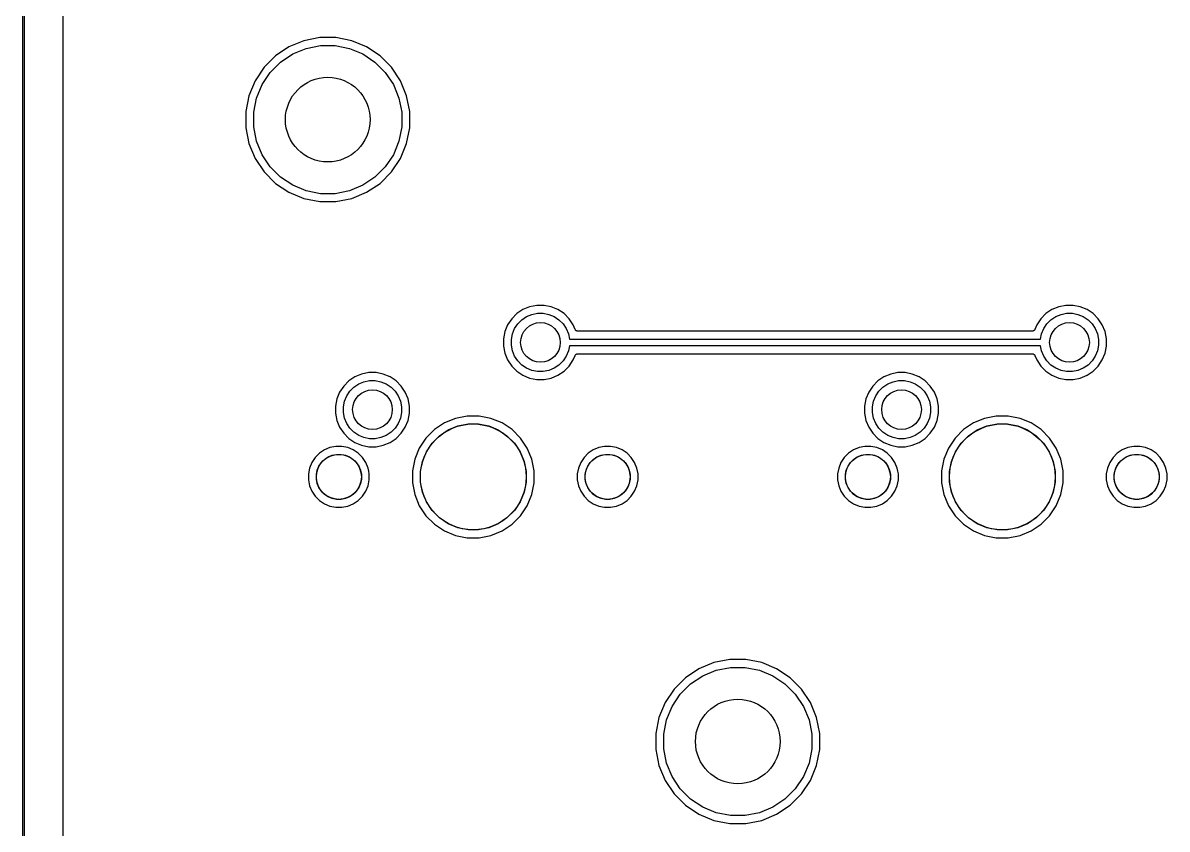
# Model space of a CAD drawing. Extents: x 13 to 148, y -136 to -18.
# Drawn here: x 12.97 to 56.23, y -78.31 to -47.84 of the extents above; entities that cross this region are included whole.
import ezdxf

# ---------------------------------------------------------------- set-up
doc = ezdxf.new("R2010")
doc.units = 0
doc.layers.add('BLACK', color=7, linetype='CONTINUOUS')

msp = doc.modelspace()

# ---------------------------------------------------------------- linework, layer by layer
at = {"layer": 'BLACK', "linetype": 'CONTINUOUS'}
for p, q in [((12.975, -134.001), (12.975, -19.9988)), ((13.025, -20.0012), (13.025, -134)), ((14.5, -129.85), (14.5, -24.1496)), ((24.1947, -48.4), (23.5958, -48.5191)), ((24.8053, -48.4), (24.1947, -48.4)), ((25.4042, -48.5191), (24.8053, -48.4)), ((23.0316, -48.7528), (22.5239, -49.0921)), ((23.5958, -48.5191), (23.0316, -48.7528)), ((23.1737, -49.0187), (23.6833, -48.8076)), ((23.6833, -48.8076), (24.2242, -48.7)), ((24.2242, -48.7), (24.7758, -48.7)), ((24.7758, -48.7), (25.3167, -48.8076)), ((25.3167, -48.8076), (25.8263, -49.0187)), ((25.9684, -48.7528), (25.4042, -48.5191)), ((26.4761, -49.0921), (25.9684, -48.7528)), ((22.5239, -49.0921), (22.0921, -49.5239)), ((22.7151, -49.3251), (23.1737, -49.0187)), ((25.8263, -49.0187), (26.2849, -49.3251)), ((26.9079, -49.5239), (26.4761, -49.0921)), ((22.0921, -49.5239), (21.7528, -50.0316)), ((22.0187, -50.1737), (22.3251, -49.7151)), ((22.3251, -49.7151), (22.7151, -49.3251)), ((26.2849, -49.3251), (26.6749, -49.7151)), ((26.6749, -49.7151), (26.9813, -50.1737)), ((27.2472, -50.0316), (26.9079, -49.5239)), ((21.7528, -50.0316), (21.5191, -50.5958)), ((21.8076, -50.6833), (22.0187, -50.1737)), ((26.9813, -50.1737), (27.1924, -50.6833)), ((27.4809, -50.5958), (27.2472, -50.0316)), ((21.5191, -50.5958), (21.4, -51.1947)), ((27.6, -51.1947), (27.4809, -50.5958)), ((21.7, -51.2242), (21.8076, -50.6833)), ((27.1924, -50.6833), (27.3, -51.2242)), ((21.4, -51.1947), (21.4, -51.8053)), ((21.7, -51.7758), (21.7, -51.2242)), ((27.3, -51.2242), (27.3, -51.7758)), ((27.6, -51.8053), (27.6, -51.1947)), ((21.4, -51.8053), (21.5191, -52.4042)), ((21.8076, -52.3167), (21.7, -51.7758)), ((27.3, -51.7758), (27.1924, -52.3167)), ((27.4809, -52.4042), (27.6, -51.8053)), ((22.0187, -52.8263), (21.8076, -52.3167)), ((27.1924, -52.3167), (26.9813, -52.8263)), ((21.5191, -52.4042), (21.7528, -52.9684)), ((27.2472, -52.9684), (27.4809, -52.4042)), ((21.7528, -52.9684), (22.0921, -53.4761)), ((22.3251, -53.2849), (22.0187, -52.8263)), ((26.9813, -52.8263), (26.6749, -53.2849)), ((26.9079, -53.4761), (27.2472, -52.9684)), ((22.0921, -53.4761), (22.5239, -53.9079)), ((22.7151, -53.6749), (22.3251, -53.2849)), ((26.6749, -53.2849), (26.2849, -53.6749)), ((26.4761, -53.9079), (26.9079, -53.4761)), ((22.5239, -53.9079), (23.0316, -54.2472)), ((23.1737, -53.9813), (22.7151, -53.6749)), ((23.6833, -54.1924), (23.1737, -53.9813)), ((25.8263, -53.9813), (25.3167, -54.1924)), ((26.2849, -53.6749), (25.8263, -53.9813)), ((25.9684, -54.2472), (26.4761, -53.9079)), ((23.0316, -54.2472), (23.5958, -54.4809)), ((23.5958, -54.4809), (24.1947, -54.6)), ((24.2242, -54.3), (23.6833, -54.1924)), ((24.7758, -54.3), (24.2242, -54.3)), ((25.3167, -54.1924), (24.7758, -54.3)), ((24.8053, -54.6), (25.4042, -54.4809)), ((25.4042, -54.4809), (25.9684, -54.2472)), ((24.1947, -54.6), (24.8053, -54.6)), ((31.8768, -58.6793), (31.6476, -58.8325)), ((32.1316, -58.5738), (31.8768, -58.6793)), ((32.4021, -58.52), (32.1316, -58.5738)), ((32.2191, -58.8623), (32.4317, -58.82)), ((32.6779, -58.52), (32.4021, -58.52)), ((32.4317, -58.82), (32.6483, -58.82)), ((32.6483, -58.82), (32.8609, -58.8623)), ((32.9484, -58.5738), (32.6779, -58.52)), ((33.2031, -58.6793), (32.9484, -58.5738)), ((33.4324, -58.8325), (33.2031, -58.6793)), ((51.8768, -58.6793), (51.6476, -58.8325)), ((52.1316, -58.5738), (51.8768, -58.6793)), ((52.4021, -58.52), (52.1316, -58.5738)), ((52.2191, -58.8623), (52.4317, -58.82)), ((52.6779, -58.52), (52.4021, -58.52)), ((52.4317, -58.82), (52.6483, -58.82)), ((52.6483, -58.82), (52.8609, -58.8623)), ((52.9484, -58.5738), (52.6779, -58.52)), ((53.2031, -58.6793), (52.9484, -58.5738)), ((53.4324, -58.8325), (53.2031, -58.6793)), ((31.2993, -59.2569), (31.1938, -59.5116)), ((31.4525, -59.0276), (31.2993, -59.2569)), ((31.6476, -58.8325), (31.4525, -59.0276)), ((31.5652, -59.399), (31.6856, -59.2188)), ((31.6856, -59.2188), (31.8388, -59.0656)), ((31.8388, -59.0656), (32.019, -58.9452)), ((32.019, -58.9452), (32.2191, -58.8623)), ((32.8609, -58.8623), (33.061, -58.9452)), ((33.061, -58.9452), (33.2412, -59.0656)), ((33.2412, -59.0656), (33.3944, -59.2188)), ((33.3944, -59.2188), (33.5148, -59.399)), ((33.6274, -59.0276), (33.4324, -58.8325)), ((33.7807, -59.2569), (33.6274, -59.0276)), ((33.8512, -59.4271), (33.7807, -59.2569)), ((51.2993, -59.2569), (51.2288, -59.4271)), ((51.4525, -59.0276), (51.2993, -59.2569)), ((51.6476, -58.8325), (51.4525, -59.0276)), ((51.5652, -59.399), (51.6856, -59.2188)), ((51.6856, -59.2188), (51.8388, -59.0656)), ((51.8388, -59.0656), (52.019, -58.9452)), ((52.019, -58.9452), (52.2191, -58.8623)), ((52.8609, -58.8623), (53.061, -58.9452)), ((53.061, -58.9452), (53.2412, -59.0656)), ((53.2412, -59.0656), (53.3944, -59.2188)), ((53.3944, -59.2188), (53.5148, -59.399)), ((53.6274, -59.0276), (53.4324, -58.8325)), ((53.7807, -59.2569), (53.6274, -59.0276)), ((53.8862, -59.5116), (53.7807, -59.2569)), ((31.1938, -59.5116), (31.14, -59.7821)), ((31.44, -59.8117), (31.4823, -59.5991)), ((31.4823, -59.5991), (31.5652, -59.399)), ((33.5148, -59.399), (33.5977, -59.5991)), ((33.5977, -59.5991), (33.6367, -59.795)), ((33.856, -59.4362), (33.8512, -59.4271)), ((33.8608, -59.4452), (33.856, -59.4362)), ((33.8611, -59.4456), (33.8608, -59.4452)), ((33.8613, -59.446), (33.8611, -59.4456)), ((33.8678, -59.454), (33.8613, -59.446)), ((33.8742, -59.462), (33.8678, -59.454)), ((33.8746, -59.4623), (33.8742, -59.462)), ((33.8749, -59.4626), (33.8746, -59.4623)), ((33.8828, -59.4692), (33.8749, -59.4626)), ((33.8907, -59.4758), (33.8828, -59.4692)), ((33.8911, -59.476), (33.8907, -59.4758)), ((33.8915, -59.4763), (33.8911, -59.476)), ((33.9005, -59.4812), (33.8915, -59.4763)), ((33.9095, -59.4861), (33.9005, -59.4812)), ((33.9099, -59.4863), (33.9095, -59.4861)), ((33.9104, -59.4865), (33.9099, -59.4863)), ((33.9201, -59.4895), (33.9104, -59.4865)), ((33.9299, -59.4926), (33.9201, -59.4895)), ((33.9304, -59.4926), (33.9299, -59.4926)), ((33.9309, -59.4928), (33.9304, -59.4926)), ((33.941, -59.4938), (33.9309, -59.4928)), ((33.9513, -59.495), (33.941, -59.4938)), ((33.9522, -59.495), (33.9513, -59.495)), ((33.9523, -59.495), (33.9522, -59.495)), ((33.9522, -59.495), (33.9522, -59.495)), ((33.9528, -59.495), (33.9523, -59.495)), ((51.1272, -59.495), (33.9528, -59.495)), ((51.1374, -59.494), (51.1272, -59.495)), ((51.1476, -59.4931), (51.1374, -59.494)), ((51.1481, -59.493), (51.1476, -59.4931)), ((51.1486, -59.4929), (51.1481, -59.493)), ((51.1584, -59.4899), (51.1486, -59.4929)), ((51.1682, -59.4871), (51.1584, -59.4899)), ((51.1686, -59.4868), (51.1682, -59.4871)), ((51.1691, -59.4867), (51.1686, -59.4868)), ((51.1782, -59.4819), (51.1691, -59.4867)), ((51.1873, -59.4771), (51.1782, -59.4819)), ((51.1876, -59.4768), (51.1873, -59.4771)), ((51.1881, -59.4766), (51.1876, -59.4768)), ((51.196, -59.4701), (51.1881, -59.4766)), ((51.204, -59.4637), (51.196, -59.4701)), ((51.2043, -59.4634), (51.204, -59.4637)), ((51.2047, -59.4631), (51.2043, -59.4634)), ((51.2112, -59.4552), (51.2047, -59.4631)), ((51.2178, -59.4473), (51.2112, -59.4552)), ((51.2181, -59.4469), (51.2178, -59.4473)), ((51.2184, -59.4465), (51.2181, -59.4469)), ((51.2233, -59.4375), (51.2184, -59.4465)), ((51.2282, -59.4285), (51.2233, -59.4375)), ((51.2286, -59.4277), (51.2282, -59.4285)), ((51.2288, -59.4271), (51.2286, -59.4276)), ((51.2286, -59.4276), (51.2286, -59.4276)), ((51.2286, -59.4276), (51.2286, -59.4277)), ((51.4433, -59.795), (51.4823, -59.5991)), ((51.4823, -59.5991), (51.5652, -59.399)), ((53.5148, -59.399), (53.5977, -59.5991)), ((53.5977, -59.5991), (53.64, -59.8117)), ((53.94, -59.7821), (53.8862, -59.5116)), ((31.14, -59.7821), (31.14, -60.0579)), ((31.14, -60.0579), (31.1938, -60.3284)), ((31.44, -60.0283), (31.44, -59.8117)), ((31.4823, -60.2409), (31.44, -60.0283)), ((33.6367, -60.045), (33.5977, -60.2409)), ((33.6367, -59.795), (51.4433, -59.795)), ((51.4433, -60.045), (33.6367, -60.045)), ((51.4823, -60.2409), (51.4433, -60.045)), ((53.64, -60.0283), (53.5977, -60.2409)), ((53.64, -59.8117), (53.64, -60.0283)), ((53.8862, -60.3284), (53.94, -60.0579)), ((53.94, -60.0579), (53.94, -59.7821)), ((31.1938, -60.3284), (31.2993, -60.5831)), ((31.5652, -60.441), (31.4823, -60.2409)), ((31.6856, -60.6212), (31.5652, -60.441)), ((33.5148, -60.441), (33.3944, -60.6212)), ((33.5977, -60.2409), (33.5148, -60.441)), ((33.7807, -60.5831), (33.8512, -60.4129)), ((33.8512, -60.4129), (33.8514, -60.4124)), ((33.8514, -60.4123), (33.8518, -60.4115)), ((33.8514, -60.4124), (33.8514, -60.4123)), ((33.8514, -60.4124), (33.8514, -60.4124)), ((33.8518, -60.4115), (33.8567, -60.4025)), ((33.8567, -60.4025), (33.8616, -60.3935)), ((33.8616, -60.3935), (33.8619, -60.3931)), ((33.8619, -60.3931), (33.8622, -60.3927)), ((33.8622, -60.3927), (33.8687, -60.3849)), ((33.8687, -60.3849), (33.8753, -60.3769)), ((33.8753, -60.3769), (33.8757, -60.3766)), ((33.8757, -60.3766), (33.876, -60.3763)), ((33.876, -60.3763), (33.8839, -60.3699)), ((33.8839, -60.3699), (33.8919, -60.3634)), ((33.8919, -60.3634), (33.8924, -60.3632)), ((33.8924, -60.3632), (33.8927, -60.3629)), ((33.8927, -60.3629), (33.9018, -60.3581)), ((33.9018, -60.3581), (33.9109, -60.3533)), ((33.9109, -60.3533), (33.9113, -60.3532)), ((33.9113, -60.3532), (33.9118, -60.3529)), ((33.9118, -60.3529), (33.9216, -60.3501)), ((33.9216, -60.3501), (33.9314, -60.3471)), ((33.9314, -60.3471), (33.9319, -60.347)), ((33.9319, -60.347), (33.9324, -60.3469)), ((33.9324, -60.3469), (33.9425, -60.346)), ((33.9425, -60.346), (33.9528, -60.345)), ((33.9528, -60.345), (51.1272, -60.345)), ((51.1272, -60.345), (51.1277, -60.345)), ((51.1277, -60.345), (51.1278, -60.345)), ((51.1278, -60.345), (51.1278, -60.345)), ((51.1278, -60.345), (51.1287, -60.345)), ((51.1287, -60.345), (51.1389, -60.3462)), ((51.1389, -60.3462), (51.1491, -60.3472)), ((51.1491, -60.3472), (51.1496, -60.3473)), ((51.1496, -60.3473), (51.1501, -60.3474)), ((51.1501, -60.3474), (51.1599, -60.3505)), ((51.1599, -60.3505), (51.1696, -60.3535)), ((51.1696, -60.3535), (51.1701, -60.3537)), ((51.1701, -60.3537), (51.1705, -60.3539)), ((51.1705, -60.3539), (51.1795, -60.3588)), ((51.1795, -60.3588), (51.1885, -60.3637)), ((51.1885, -60.3637), (51.1889, -60.364)), ((51.1889, -60.364), (51.1893, -60.3642)), ((51.1893, -60.3642), (51.1972, -60.3708)), ((51.1972, -60.3708), (51.2051, -60.3774)), ((51.2051, -60.3774), (51.2054, -60.3777)), ((51.2054, -60.3777), (51.2058, -60.378)), ((51.2058, -60.378), (51.2122, -60.386)), ((51.2122, -60.386), (51.2187, -60.394)), ((51.2187, -60.394), (51.2189, -60.3944)), ((51.2189, -60.3944), (51.2192, -60.3948)), ((51.2192, -60.3948), (51.224, -60.4038)), ((51.224, -60.4038), (51.2288, -60.4129)), ((51.2288, -60.4129), (51.2993, -60.5831)), ((51.5652, -60.441), (51.4823, -60.2409)), ((51.6856, -60.6212), (51.5652, -60.441)), ((53.5148, -60.441), (53.3944, -60.6212)), ((53.5977, -60.2409), (53.5148, -60.441)), ((53.7807, -60.5831), (53.8862, -60.3284)), ((31.2993, -60.5831), (31.4525, -60.8124)), ((31.4525, -60.8124), (31.6476, -61.0074)), ((31.8388, -60.7744), (31.6856, -60.6212)), ((32.019, -60.8948), (31.8388, -60.7744)), ((32.2191, -60.9777), (32.019, -60.8948)), ((32.4317, -61.02), (32.2191, -60.9777)), ((32.8609, -60.9777), (32.6483, -61.02)), ((33.061, -60.8948), (32.8609, -60.9777)), ((33.2412, -60.7744), (33.061, -60.8948)), ((33.3944, -60.6212), (33.2412, -60.7744)), ((33.4324, -61.0074), (33.6274, -60.8124)), ((33.6274, -60.8124), (33.7807, -60.5831)), ((51.2993, -60.5831), (51.4525, -60.8124)), ((51.4525, -60.8124), (51.6476, -61.0074)), ((51.8388, -60.7744), (51.6856, -60.6212)), ((52.019, -60.8948), (51.8388, -60.7744)), ((52.2191, -60.9777), (52.019, -60.8948)), ((52.4317, -61.02), (52.2191, -60.9777)), ((52.8609, -60.9777), (52.6483, -61.02)), ((53.061, -60.8948), (52.8609, -60.9777)), ((53.2412, -60.7744), (53.061, -60.8948)), ((53.3944, -60.6212), (53.2412, -60.7744)), ((53.4324, -61.0074), (53.6274, -60.8124)), ((53.6274, -60.8124), (53.7807, -60.5831)), ((25.2976, -61.3725), (25.1025, -61.5676)), ((25.5268, -61.2193), (25.2976, -61.3725)), ((25.7816, -61.1138), (25.5268, -61.2193)), ((25.669, -61.4852), (25.8691, -61.4023)), ((26.0521, -61.06), (25.7816, -61.1138)), ((25.8691, -61.4023), (26.0817, -61.36)), ((26.3279, -61.06), (26.0521, -61.06)), ((26.0817, -61.36), (26.2983, -61.36)), ((26.2983, -61.36), (26.5109, -61.4023)), ((26.5984, -61.1138), (26.3279, -61.06)), ((26.5109, -61.4023), (26.711, -61.4852)), ((26.8531, -61.2193), (26.5984, -61.1138)), ((27.0824, -61.3725), (26.8531, -61.2193)), ((27.2774, -61.5676), (27.0824, -61.3725)), ((31.6476, -61.0074), (31.8768, -61.1607)), ((31.8768, -61.1607), (32.1316, -61.2662)), ((32.1316, -61.2662), (32.4021, -61.32)), ((32.4021, -61.32), (32.6779, -61.32)), ((32.6483, -61.02), (32.4317, -61.02)), ((32.6779, -61.32), (32.9484, -61.2662)), ((32.9484, -61.2662), (33.2031, -61.1607)), ((33.2031, -61.1607), (33.4324, -61.0074)), ((45.2976, -61.3725), (45.1026, -61.5676)), ((45.5268, -61.2193), (45.2976, -61.3725)), ((45.7816, -61.1138), (45.5268, -61.2193)), ((45.669, -61.4852), (45.8691, -61.4023)), ((46.0521, -61.06), (45.7816, -61.1138)), ((45.8691, -61.4023), (46.0817, -61.36)), ((46.3279, -61.06), (46.0521, -61.06)), ((46.0817, -61.36), (46.2983, -61.36)), ((46.2983, -61.36), (46.5109, -61.4023)), ((46.5984, -61.1138), (46.3279, -61.06)), ((46.5109, -61.4023), (46.711, -61.4852)), ((46.8531, -61.2193), (46.5984, -61.1138)), ((47.0824, -61.3725), (46.8531, -61.2193)), ((47.2774, -61.5676), (47.0824, -61.3725)), ((51.6476, -61.0074), (51.8768, -61.1607)), ((51.8768, -61.1607), (52.1316, -61.2662)), ((52.1316, -61.2662), (52.4021, -61.32)), ((52.4021, -61.32), (52.6779, -61.32)), ((52.6483, -61.02), (52.4317, -61.02)), ((52.6779, -61.32), (52.9484, -61.2662)), ((52.9484, -61.2662), (53.2031, -61.1607)), ((53.2031, -61.1607), (53.4324, -61.0074)), ((24.9493, -61.7969), (24.8438, -62.0516)), ((25.1025, -61.5676), (24.9493, -61.7969)), ((25.2152, -61.939), (25.3356, -61.7588)), ((25.3356, -61.7588), (25.4888, -61.6056)), ((25.4888, -61.6056), (25.669, -61.4852)), ((26.711, -61.4852), (26.8912, -61.6056)), ((26.8912, -61.6056), (27.0444, -61.7588)), ((27.0444, -61.7588), (27.1648, -61.939)), ((27.4307, -61.7968), (27.2774, -61.5676)), ((27.5362, -62.0516), (27.4307, -61.7968)), ((44.9493, -61.7969), (44.8438, -62.0516)), ((45.1026, -61.5676), (44.9493, -61.7969)), ((45.2152, -61.939), (45.3356, -61.7588)), ((45.3356, -61.7588), (45.4888, -61.6056)), ((45.4888, -61.6056), (45.669, -61.4852)), ((46.711, -61.4852), (46.8912, -61.6056)), ((46.8912, -61.6056), (47.0444, -61.7588)), ((47.0444, -61.7588), (47.1648, -61.939)), ((47.4307, -61.7968), (47.2774, -61.5676)), ((47.5362, -62.0516), (47.4307, -61.7968)), ((24.8438, -62.0516), (24.79, -62.3221)), ((25.09, -62.3517), (25.1323, -62.1391)), ((25.1323, -62.1391), (25.2152, -61.939)), ((27.1648, -61.939), (27.2477, -62.1391)), ((27.2477, -62.1391), (27.29, -62.3517)), ((27.59, -62.3221), (27.5362, -62.0516)), ((44.8438, -62.0516), (44.79, -62.3221)), ((45.09, -62.3517), (45.1323, -62.1391)), ((45.1323, -62.1391), (45.2152, -61.939)), ((47.1648, -61.939), (47.2477, -62.1391)), ((47.2477, -62.1391), (47.29, -62.3517)), ((47.59, -62.3221), (47.5362, -62.0516)), ((24.79, -62.3221), (24.79, -62.5979)), ((24.79, -62.5979), (24.8438, -62.8684)), ((25.09, -62.5683), (25.09, -62.3517)), ((25.1323, -62.7809), (25.09, -62.5683)), ((27.29, -62.5683), (27.2477, -62.7809)), ((27.29, -62.3517), (27.29, -62.5683)), ((27.5362, -62.8684), (27.59, -62.5979)), ((27.59, -62.5979), (27.59, -62.3221)), ((29.7735, -62.7), (29.3291, -62.7884)), ((30.2265, -62.7), (29.7735, -62.7)), ((30.6709, -62.7884), (30.2265, -62.7)), ((44.79, -62.3221), (44.79, -62.5979)), ((44.79, -62.5979), (44.8438, -62.8684)), ((45.09, -62.5683), (45.09, -62.3517)), ((45.1323, -62.7809), (45.09, -62.5683)), ((47.29, -62.5683), (47.2477, -62.7809)), ((47.29, -62.3517), (47.29, -62.5683)), ((47.5362, -62.8684), (47.59, -62.5979)), ((47.59, -62.5979), (47.59, -62.3221)), ((49.7735, -62.7), (49.3291, -62.7884)), ((50.2265, -62.7), (49.7735, -62.7)), ((50.6709, -62.7884), (50.2265, -62.7)), ((24.8438, -62.8684), (24.9493, -63.1231)), ((24.9493, -63.1231), (25.1025, -63.3524)), ((25.2152, -62.981), (25.1323, -62.7809)), ((25.3356, -63.1612), (25.2152, -62.981)), ((27.1648, -62.981), (27.0444, -63.1612)), ((27.2477, -62.7809), (27.1648, -62.981)), ((27.2774, -63.3524), (27.4307, -63.1231)), ((27.4307, -63.1231), (27.5362, -62.8684)), ((28.9105, -62.9618), (28.5338, -63.2135)), ((29.3291, -62.7884), (28.9105, -62.9618)), ((29.0526, -63.2276), (29.4166, -63.0769)), ((29.4166, -63.0769), (29.803, -63)), ((29.803, -63), (30.197, -63)), ((30.197, -63), (30.5834, -63.0769)), ((30.5834, -63.0769), (30.9474, -63.2276)), ((31.0895, -62.9618), (30.6709, -62.7884)), ((31.4662, -63.2135), (31.0895, -62.9618)), ((44.8438, -62.8684), (44.9493, -63.1231)), ((44.9493, -63.1231), (45.1026, -63.3524)), ((45.2152, -62.981), (45.1323, -62.7809)), ((45.3356, -63.1612), (45.2152, -62.981)), ((47.1648, -62.981), (47.0444, -63.1612)), ((47.2477, -62.7809), (47.1648, -62.981)), ((47.2774, -63.3524), (47.4307, -63.1231)), ((47.4307, -63.1231), (47.5362, -62.8684)), ((48.9105, -62.9618), (48.5338, -63.2135)), ((49.3291, -62.7884), (48.9105, -62.9618)), ((49.0526, -63.2276), (49.4166, -63.0769)), ((49.4166, -63.0769), (49.803, -63)), ((49.803, -63), (50.197, -63)), ((50.197, -63), (50.5834, -63.0769)), ((50.5834, -63.0769), (50.9474, -63.2276)), ((51.0895, -62.9618), (50.6709, -62.7884)), ((51.4662, -63.2135), (51.0895, -62.9618)), ((25.1025, -63.3524), (25.2976, -63.5474)), ((25.2976, -63.5474), (25.5268, -63.7007)), ((25.4888, -63.3144), (25.3356, -63.1612)), ((25.669, -63.4348), (25.4888, -63.3144)), ((25.8691, -63.5177), (25.669, -63.4348)), ((26.0817, -63.56), (25.8691, -63.5177)), ((26.2983, -63.56), (26.0817, -63.56)), ((26.5109, -63.5177), (26.2983, -63.56)), ((26.711, -63.4348), (26.5109, -63.5177)), ((26.8912, -63.3144), (26.711, -63.4348)), ((26.8531, -63.7007), (27.0824, -63.5474)), ((27.0444, -63.1612), (26.8912, -63.3144)), ((27.0824, -63.5474), (27.2774, -63.3524)), ((28.2135, -63.5338), (27.9618, -63.9105)), ((28.5338, -63.2135), (28.2135, -63.5338)), ((28.4465, -63.7251), (28.7251, -63.4465)), ((28.7251, -63.4465), (29.0526, -63.2276)), ((30.9474, -63.2276), (31.2749, -63.4465)), ((31.2749, -63.4465), (31.5535, -63.7251)), ((31.7865, -63.5338), (31.4662, -63.2135)), ((32.0382, -63.9105), (31.7865, -63.5338)), ((45.1026, -63.3524), (45.2976, -63.5474)), ((45.2976, -63.5474), (45.5268, -63.7007)), ((45.4888, -63.3144), (45.3356, -63.1612)), ((45.669, -63.4348), (45.4888, -63.3144)), ((45.8691, -63.5177), (45.669, -63.4348)), ((46.0817, -63.56), (45.8691, -63.5177)), ((46.2983, -63.56), (46.0817, -63.56)), ((46.5109, -63.5177), (46.2983, -63.56)), ((46.711, -63.4348), (46.5109, -63.5177)), ((46.8912, -63.3144), (46.711, -63.4348)), ((46.8531, -63.7007), (47.0824, -63.5474)), ((47.0444, -63.1612), (46.8912, -63.3144)), ((47.0824, -63.5474), (47.2774, -63.3524)), ((48.2135, -63.5338), (47.9618, -63.9105)), ((48.5338, -63.2135), (48.2135, -63.5338)), ((48.4465, -63.7251), (48.7251, -63.4465)), ((48.7251, -63.4465), (49.0526, -63.2276)), ((50.9474, -63.2276), (51.2749, -63.4465)), ((51.2749, -63.4465), (51.5535, -63.7251)), ((51.7865, -63.5338), (51.4662, -63.2135)), ((52.0382, -63.9105), (51.7865, -63.5338)), ((24.3753, -63.9809), (24.1869, -64.1067)), ((24.5846, -63.8942), (24.3753, -63.9809)), ((24.8067, -63.85), (24.5846, -63.8942)), ((25.0333, -63.85), (24.8067, -63.85)), ((25.2554, -63.8942), (25.0333, -63.85)), ((25.4647, -63.9809), (25.2554, -63.8942)), ((25.6531, -64.1067), (25.4647, -63.9809)), ((25.5268, -63.7007), (25.7816, -63.8062)), ((25.7816, -63.8062), (26.0521, -63.86)), ((26.0521, -63.86), (26.3279, -63.86)), ((26.3279, -63.86), (26.5984, -63.8062)), ((26.5984, -63.8062), (26.8531, -63.7007)), ((27.9618, -63.9105), (27.7884, -64.3291)), ((28.2276, -64.0526), (28.4465, -63.7251)), ((31.5535, -63.7251), (31.7724, -64.0526)), ((32.2116, -64.3291), (32.0382, -63.9105)), ((34.5353, -63.9809), (34.3469, -64.1067)), ((34.7446, -63.8942), (34.5353, -63.9809)), ((34.9667, -63.85), (34.7446, -63.8942)), ((35.1933, -63.85), (34.9667, -63.85)), ((35.4154, -63.8942), (35.1933, -63.85)), ((35.6247, -63.9809), (35.4154, -63.8942)), ((35.8131, -64.1067), (35.6247, -63.9809)), ((44.3753, -63.9809), (44.1869, -64.1067)), ((44.5846, -63.8942), (44.3753, -63.9809)), ((44.8067, -63.85), (44.5846, -63.8942)), ((45.0333, -63.85), (44.8067, -63.85)), ((45.2554, -63.8942), (45.0333, -63.85)), ((45.4647, -63.9809), (45.2554, -63.8942)), ((45.6531, -64.1067), (45.4647, -63.9809)), ((45.5268, -63.7007), (45.7816, -63.8062)), ((45.7816, -63.8062), (46.0521, -63.86)), ((46.0521, -63.86), (46.3279, -63.86)), ((46.3279, -63.86), (46.5984, -63.8062)), ((46.5984, -63.8062), (46.8531, -63.7007)), ((47.9618, -63.9105), (47.7884, -64.3291)), ((48.2276, -64.0526), (48.4465, -63.7251)), ((51.5535, -63.7251), (51.7724, -64.0526)), ((52.2116, -64.3291), (52.0382, -63.9105)), ((54.5353, -63.9809), (54.3469, -64.1067)), ((54.7446, -63.8942), (54.5353, -63.9809)), ((54.9667, -63.85), (54.7446, -63.8942)), ((55.1933, -63.85), (54.9667, -63.85)), ((55.4154, -63.8942), (55.1933, -63.85)), ((55.6247, -63.9809), (55.4154, -63.8942)), ((55.8131, -64.1067), (55.6247, -63.9809)), ((24.0267, -64.2669), (23.9009, -64.4553)), ((24.1869, -64.1067), (24.0267, -64.2669)), ((24.2598, -64.4582), (24.3782, -64.3398)), ((24.3782, -64.3398), (24.5174, -64.2467)), ((24.5174, -64.2467), (24.6721, -64.1827)), ((24.6721, -64.1827), (24.8363, -64.15)), ((24.8363, -64.15), (25.0037, -64.15)), ((25.0037, -64.15), (25.1679, -64.1827)), ((25.1679, -64.1827), (25.3226, -64.2467)), ((25.3226, -64.2467), (25.4618, -64.3398)), ((25.4618, -64.3398), (25.5802, -64.4582)), ((25.8133, -64.2669), (25.6531, -64.1067)), ((25.9391, -64.4553), (25.8133, -64.2669)), ((27.7884, -64.3291), (27.7, -64.7735)), ((28, -64.803), (28.0769, -64.4166)), ((28.0769, -64.4166), (28.2276, -64.0526)), ((31.7724, -64.0526), (31.9231, -64.4166)), ((31.9231, -64.4166), (32, -64.803)), ((32.3, -64.7735), (32.2116, -64.3291)), ((34.1867, -64.2669), (34.0609, -64.4553)), ((34.3469, -64.1067), (34.1867, -64.2669)), ((34.4198, -64.4582), (34.5382, -64.3398)), ((34.5382, -64.3398), (34.6774, -64.2467)), ((34.6774, -64.2467), (34.8321, -64.1827)), ((34.8321, -64.1827), (34.9963, -64.15)), ((34.9963, -64.15), (35.1637, -64.15)), ((35.1637, -64.15), (35.3279, -64.1827)), ((35.3279, -64.1827), (35.4826, -64.2467)), ((35.4826, -64.2467), (35.6218, -64.3398)), ((35.6218, -64.3398), (35.7402, -64.4582)), ((35.9733, -64.2669), (35.8131, -64.1067)), ((36.0991, -64.4553), (35.9733, -64.2669)), ((44.0267, -64.2669), (43.9009, -64.4553)), ((44.1869, -64.1067), (44.0267, -64.2669)), ((44.2598, -64.4582), (44.3782, -64.3398)), ((44.3782, -64.3398), (44.5174, -64.2467)), ((44.5174, -64.2467), (44.6721, -64.1827)), ((44.6721, -64.1827), (44.8363, -64.15)), ((44.8363, -64.15), (45.0037, -64.15)), ((45.0037, -64.15), (45.1679, -64.1827)), ((45.1679, -64.1827), (45.3226, -64.2467)), ((45.3226, -64.2467), (45.4618, -64.3398)), ((45.4618, -64.3398), (45.5802, -64.4582)), ((45.8133, -64.2669), (45.6531, -64.1067)), ((45.9391, -64.4553), (45.8133, -64.2669)), ((47.7884, -64.3291), (47.7, -64.7735)), ((48, -64.803), (48.0769, -64.4166)), ((48.0769, -64.4166), (48.2276, -64.0526)), ((51.7724, -64.0526), (51.9231, -64.4166)), ((51.9231, -64.4166), (52, -64.803)), ((52.3, -64.7735), (52.2116, -64.3291)), ((54.1867, -64.2669), (54.0609, -64.4553)), ((54.3469, -64.1067), (54.1867, -64.2669)), ((54.4198, -64.4582), (54.5382, -64.3398)), ((54.5382, -64.3398), (54.6774, -64.2467)), ((54.6774, -64.2467), (54.8321, -64.1827)), ((54.8321, -64.1827), (54.9963, -64.15)), ((54.9963, -64.15), (55.1637, -64.15)), ((55.1637, -64.15), (55.3279, -64.1827)), ((55.3279, -64.1827), (55.4826, -64.2467)), ((55.4826, -64.2467), (55.6218, -64.3398)), ((55.6218, -64.3398), (55.7402, -64.4582)), ((55.9733, -64.2669), (55.8131, -64.1067)), ((56.0991, -64.4553), (55.9733, -64.2669)), ((23.8142, -64.6646), (23.77, -64.8867)), ((23.9009, -64.4553), (23.8142, -64.6646)), ((24.07, -64.9163), (24.1027, -64.7521)), ((24.1027, -64.7521), (24.1667, -64.5974)), ((24.1667, -64.5974), (24.2598, -64.4582)), ((25.5802, -64.4582), (25.6733, -64.5974)), ((25.6733, -64.5974), (25.7373, -64.7521)), ((25.7373, -64.7521), (25.77, -64.9163)), ((26.0258, -64.6646), (25.9391, -64.4553)), ((26.0495, -64.7839), (26.0258, -64.6646)), ((26.0496, -64.7841), (26.0495, -64.7839)), ((26.07, -64.8867), (26.0496, -64.7841)), ((27.7, -64.7735), (27.7, -65.2265)), ((28, -65.197), (28, -64.803)), ((32, -64.803), (32, -65.197)), ((32.3, -65.2265), (32.3, -64.7735)), ((33.9742, -64.6646), (33.93, -64.8867)), ((34.0609, -64.4553), (33.9742, -64.6646)), ((34.23, -64.9163), (34.2627, -64.7521)), ((34.2627, -64.7521), (34.3267, -64.5974)), ((34.3267, -64.5974), (34.4198, -64.4582)), ((35.7402, -64.4582), (35.8333, -64.5974)), ((35.8333, -64.5974), (35.8973, -64.7521)), ((35.8973, -64.7521), (35.93, -64.9163)), ((36.1858, -64.6646), (36.0991, -64.4553)), ((36.23, -64.8867), (36.1858, -64.6646)), ((43.8142, -64.6646), (43.77, -64.8867)), ((43.9009, -64.4553), (43.8142, -64.6646)), ((44.07, -64.9163), (44.1027, -64.7521)), ((44.1027, -64.7521), (44.1667, -64.5974)), ((44.1667, -64.5974), (44.2598, -64.4582)), ((45.5802, -64.4582), (45.6733, -64.5974)), ((45.6733, -64.5974), (45.7373, -64.7521)), ((45.7373, -64.7521), (45.77, -64.9163)), ((46.0258, -64.6646), (45.9391, -64.4553)), ((46.0495, -64.7839), (46.0258, -64.6646)), ((46.0496, -64.7841), (46.0495, -64.7839)), ((46.07, -64.8867), (46.0496, -64.7841)), ((47.7, -64.7735), (47.7, -65.2265)), ((48, -65.197), (48, -64.803)), ((52, -64.803), (52, -65.197)), ((52.3, -65.2265), (52.3, -64.7735)), ((53.9742, -64.6646), (53.93, -64.8867)), ((54.0609, -64.4553), (53.9742, -64.6646)), ((54.23, -64.9163), (54.2627, -64.7521)), ((54.2627, -64.7521), (54.3267, -64.5974)), ((54.3267, -64.5974), (54.4198, -64.4582)), ((55.7402, -64.4582), (55.8333, -64.5974)), ((55.8333, -64.5974), (55.8973, -64.7521)), ((55.8973, -64.7521), (55.93, -64.9163)), ((56.1858, -64.6646), (56.0991, -64.4553)), ((56.23, -64.8867), (56.1858, -64.6646)), ((23.77, -64.8867), (23.77, -65.1133)), ((23.77, -65.1133), (23.8142, -65.3354)), ((24.07, -65.0837), (24.07, -64.9163)), ((24.1027, -65.2479), (24.07, -65.0837)), ((24.1667, -65.4026), (24.1027, -65.2479)), ((25.7373, -65.2479), (25.6733, -65.4026)), ((25.77, -65.0837), (25.7373, -65.2479)), ((25.77, -64.9163), (25.77, -65.0837)), ((26.0258, -65.3354), (26.07, -65.1133)), ((26.07, -65.1133), (26.07, -64.8867)), ((27.7, -65.2265), (27.7884, -65.6709)), ((28.0769, -65.5834), (28, -65.197)), ((32, -65.197), (31.9231, -65.5834)), ((32.2116, -65.6709), (32.3, -65.2265)), ((33.93, -64.8867), (33.93, -65.1133)), ((33.93, -65.1133), (33.9742, -65.3354)), ((34.23, -65.0837), (34.23, -64.9163)), ((34.2627, -65.2479), (34.23, -65.0837)), ((34.3267, -65.4026), (34.2627, -65.2479)), ((35.8973, -65.2479), (35.8333, -65.4026)), ((35.93, -65.0837), (35.8973, -65.2479)), ((35.93, -64.9163), (35.93, -65.0837)), ((36.1858, -65.3354), (36.23, -65.1133)), ((36.23, -65.1133), (36.23, -64.8867)), ((43.77, -64.8867), (43.77, -65.1133)), ((43.77, -65.1133), (43.8142, -65.3354)), ((44.07, -65.0837), (44.07, -64.9163)), ((44.1027, -65.2479), (44.07, -65.0837)), ((44.1667, -65.4026), (44.1027, -65.2479)), ((45.7373, -65.2479), (45.6733, -65.4026)), ((45.77, -65.0837), (45.7373, -65.2479)), ((45.77, -64.9163), (45.77, -65.0837)), ((46.0258, -65.3354), (46.07, -65.1133)), ((46.07, -65.1133), (46.07, -64.8867)), ((47.7, -65.2265), (47.7884, -65.6709)), ((48.0769, -65.5834), (48, -65.197)), ((52, -65.197), (51.9231, -65.5834)), ((52.2116, -65.6709), (52.3, -65.2265)), ((53.93, -64.8867), (53.93, -65.1133)), ((53.93, -65.1133), (53.9742, -65.3354)), ((54.23, -65.0837), (54.23, -64.9163)), ((54.2627, -65.2479), (54.23, -65.0837)), ((54.3267, -65.4026), (54.2627, -65.2479)), ((55.8973, -65.2479), (55.8333, -65.4026)), ((55.93, -65.0837), (55.8973, -65.2479)), ((55.93, -64.9163), (55.93, -65.0837)), ((56.1858, -65.3354), (56.23, -65.1133)), ((56.23, -65.1133), (56.23, -64.8867)), ((23.8142, -65.3354), (23.9009, -65.5447)), ((23.9009, -65.5447), (24.0267, -65.7331)), ((24.0267, -65.7331), (24.1869, -65.8933)), ((24.2598, -65.5418), (24.1667, -65.4026)), ((24.3782, -65.6602), (24.2598, -65.5418)), ((24.5174, -65.7533), (24.3782, -65.6602)), ((25.4618, -65.6602), (25.3226, -65.7533)), ((25.5802, -65.5418), (25.4618, -65.6602)), ((25.6733, -65.4026), (25.5802, -65.5418)), ((25.6531, -65.8933), (25.8133, -65.7331)), ((25.8133, -65.7331), (25.9391, -65.5447)), ((25.9391, -65.5447), (26.0258, -65.3354)), ((27.7884, -65.6709), (27.9618, -66.0895)), ((28.2276, -65.9474), (28.0769, -65.5834)), ((31.9231, -65.5834), (31.7724, -65.9474)), ((32.0382, -66.0895), (32.2116, -65.6709)), ((33.9742, -65.3354), (34.0609, -65.5447)), ((34.0609, -65.5447), (34.1867, -65.7331)), ((34.1867, -65.7331), (34.3469, -65.8933)), ((34.4198, -65.5418), (34.3267, -65.4026)), ((34.5382, -65.6602), (34.4198, -65.5418)), ((34.6774, -65.7533), (34.5382, -65.6602)), ((35.6218, -65.6602), (35.4826, -65.7533)), ((35.7402, -65.5418), (35.6218, -65.6602)), ((35.8333, -65.4026), (35.7402, -65.5418)), ((35.8131, -65.8933), (35.9733, -65.7331)), ((35.9733, -65.7331), (36.0991, -65.5447)), ((36.0991, -65.5447), (36.1858, -65.3354)), ((43.8142, -65.3354), (43.9009, -65.5447)), ((43.9009, -65.5447), (44.0267, -65.7331)), ((44.0267, -65.7331), (44.1869, -65.8933)), ((44.2598, -65.5418), (44.1667, -65.4026)), ((44.3782, -65.6602), (44.2598, -65.5418)), ((44.5174, -65.7533), (44.3782, -65.6602)), ((45.4618, -65.6602), (45.3226, -65.7533)), ((45.5802, -65.5418), (45.4618, -65.6602)), ((45.6733, -65.4026), (45.5802, -65.5418)), ((45.6531, -65.8933), (45.8133, -65.7331)), ((45.8133, -65.7331), (45.9391, -65.5447)), ((45.9391, -65.5447), (46.0258, -65.3354)), ((47.7884, -65.6709), (47.9618, -66.0895)), ((48.2276, -65.9474), (48.0769, -65.5834)), ((51.9231, -65.5834), (51.7724, -65.9474)), ((52.0382, -66.0895), (52.2116, -65.6709)), ((53.9742, -65.3354), (54.0609, -65.5447)), ((54.0609, -65.5447), (54.1867, -65.7331)), ((54.1867, -65.7331), (54.3469, -65.8933)), ((54.4198, -65.5418), (54.3267, -65.4026)), ((54.5382, -65.6602), (54.4198, -65.5418)), ((54.6774, -65.7533), (54.5382, -65.6602)), ((55.6218, -65.6602), (55.4826, -65.7533)), ((55.7402, -65.5418), (55.6218, -65.6602)), ((55.8333, -65.4026), (55.7402, -65.5418)), ((55.8131, -65.8933), (55.9733, -65.7331)), ((55.9733, -65.7331), (56.0991, -65.5447)), ((56.0991, -65.5447), (56.1858, -65.3354)), ((24.1869, -65.8933), (24.3753, -66.0191)), ((24.3753, -66.0191), (24.5846, -66.1058)), ((24.6721, -65.8173), (24.5174, -65.7533)), ((24.5846, -66.1058), (24.8067, -66.15)), ((24.8363, -65.85), (24.6721, -65.8173)), ((24.8067, -66.15), (25.0333, -66.15)), ((25.0037, -65.85), (24.8363, -65.85)), ((25.1679, -65.8173), (25.0037, -65.85)), ((25.0333, -66.15), (25.2554, -66.1058)), ((25.3226, -65.7533), (25.1679, -65.8173)), ((25.2554, -66.1058), (25.4647, -66.0191)), ((25.4647, -66.0191), (25.6531, -65.8933)), ((27.9618, -66.0895), (28.2135, -66.4662)), ((28.4465, -66.2749), (28.2276, -65.9474)), ((31.7724, -65.9474), (31.5535, -66.2749)), ((31.7865, -66.4662), (32.0382, -66.0895)), ((34.3469, -65.8933), (34.5353, -66.0191)), ((34.5353, -66.0191), (34.7446, -66.1058)), ((34.8321, -65.8173), (34.6774, -65.7533)), ((34.7446, -66.1058), (34.9667, -66.15)), ((34.9963, -65.85), (34.8321, -65.8173)), ((34.9667, -66.15), (35.1933, -66.15)), ((35.1637, -65.85), (34.9963, -65.85)), ((35.3279, -65.8173), (35.1637, -65.85)), ((35.1933, -66.15), (35.4154, -66.1058)), ((35.4826, -65.7533), (35.3279, -65.8173)), ((35.4154, -66.1058), (35.6247, -66.0191)), ((35.6247, -66.0191), (35.8131, -65.8933)), ((44.1869, -65.8933), (44.3753, -66.0191)), ((44.3753, -66.0191), (44.5846, -66.1058)), ((44.6721, -65.8173), (44.5174, -65.7533)), ((44.5846, -66.1058), (44.8067, -66.15)), ((44.8363, -65.85), (44.6721, -65.8173)), ((44.8067, -66.15), (45.0333, -66.15)), ((45.0037, -65.85), (44.8363, -65.85)), ((45.1679, -65.8173), (45.0037, -65.85)), ((45.0333, -66.15), (45.2554, -66.1058)), ((45.3226, -65.7533), (45.1679, -65.8173)), ((45.2554, -66.1058), (45.4647, -66.0191)), ((45.4647, -66.0191), (45.6531, -65.8933)), ((47.9618, -66.0895), (48.2135, -66.4662)), ((48.4465, -66.2749), (48.2276, -65.9474)), ((51.7724, -65.9474), (51.5535, -66.2749)), ((51.7865, -66.4662), (52.0382, -66.0895)), ((54.3469, -65.8933), (54.5353, -66.0191)), ((54.5353, -66.0191), (54.7446, -66.1058)), ((54.8321, -65.8173), (54.6774, -65.7533)), ((54.7446, -66.1058), (54.9667, -66.15)), ((54.9963, -65.85), (54.8321, -65.8173)), ((54.9667, -66.15), (55.1933, -66.15)), ((55.1637, -65.85), (54.9963, -65.85)), ((55.3279, -65.8173), (55.1637, -65.85)), ((55.1933, -66.15), (55.4154, -66.1058)), ((55.4826, -65.7533), (55.3279, -65.8173)), ((55.4154, -66.1058), (55.6247, -66.0191)), ((55.6247, -66.0191), (55.8131, -65.8933)), ((28.2135, -66.4662), (28.5338, -66.7865)), ((28.7251, -66.5535), (28.4465, -66.2749)), ((29.0526, -66.7724), (28.7251, -66.5535)), ((31.2749, -66.5535), (30.9474, -66.7724)), ((31.5535, -66.2749), (31.2749, -66.5535)), ((31.4662, -66.7865), (31.7865, -66.4662)), ((48.2135, -66.4662), (48.5338, -66.7865)), ((48.7251, -66.5535), (48.4465, -66.2749)), ((49.0526, -66.7724), (48.7251, -66.5535)), ((51.2749, -66.5535), (50.9474, -66.7724)), ((51.5535, -66.2749), (51.2749, -66.5535)), ((51.4662, -66.7865), (51.7865, -66.4662)), ((28.5338, -66.7865), (28.9105, -67.0382)), ((28.9105, -67.0382), (29.3291, -67.2116)), ((29.4166, -66.9231), (29.0526, -66.7724)), ((29.803, -67), (29.4166, -66.9231)), ((30.197, -67), (29.803, -67)), ((30.5834, -66.9231), (30.197, -67)), ((30.9474, -66.7724), (30.5834, -66.9231)), ((30.6709, -67.2116), (31.0895, -67.0382)), ((31.0895, -67.0382), (31.4662, -66.7865)), ((48.5338, -66.7865), (48.9105, -67.0382)), ((48.9105, -67.0382), (49.3291, -67.2116)), ((49.4166, -66.9231), (49.0526, -66.7724)), ((49.803, -67), (49.4166, -66.9231)), ((50.197, -67), (49.803, -67)), ((50.5834, -66.9231), (50.197, -67)), ((50.9474, -66.7724), (50.5834, -66.9231)), ((50.6709, -67.2116), (51.0895, -67.0382)), ((51.0895, -67.0382), (51.4662, -66.7865)), ((29.3291, -67.2116), (29.7735, -67.3)), ((29.7735, -67.3), (30.2265, -67.3)), ((30.2265, -67.3), (30.6709, -67.2116)), ((49.3291, -67.2116), (49.7735, -67.3)), ((49.7735, -67.3), (50.2265, -67.3)), ((50.2265, -67.3), (50.6709, -67.2116)), ((39.0958, -72.0191), (38.5316, -72.2528)), ((39.6947, -71.9), (39.0958, -72.0191)), ((39.1833, -72.3076), (39.7242, -72.2)), ((40.3053, -71.9), (39.6947, -71.9)), ((39.7242, -72.2), (40.2758, -72.2)), ((40.2758, -72.2), (40.8167, -72.3076)), ((40.9042, -72.0191), (40.3053, -71.9)), ((41.4684, -72.2528), (40.9042, -72.0191)), ((38.0239, -72.5921), (37.5921, -73.0239)), ((38.5316, -72.2528), (38.0239, -72.5921)), ((38.2151, -72.8251), (38.6737, -72.5187)), ((38.6737, -72.5187), (39.1833, -72.3076)), ((40.8167, -72.3076), (41.3263, -72.5187)), ((41.3263, -72.5187), (41.7849, -72.8251)), ((41.9761, -72.5921), (41.4684, -72.2528)), ((42.4079, -73.0239), (41.9761, -72.5921)), ((37.5921, -73.0239), (37.2528, -73.5316)), ((37.8251, -73.2151), (38.2151, -72.8251)), ((41.7849, -72.8251), (42.1749, -73.2151)), ((42.7472, -73.5316), (42.4079, -73.0239)), ((37.2528, -73.5316), (37.0191, -74.0958)), ((37.5187, -73.6737), (37.8251, -73.2151)), ((42.1749, -73.2151), (42.4813, -73.6737)), ((42.9809, -74.0958), (42.7472, -73.5316)), ((37.3076, -74.1833), (37.5187, -73.6737)), ((42.4813, -73.6737), (42.6924, -74.1833)), ((37.0191, -74.0958), (36.9, -74.6947)), ((37.2, -74.7242), (37.3076, -74.1833)), ((42.6924, -74.1833), (42.8, -74.7242)), ((43.1, -74.6947), (42.9809, -74.0958)), ((36.9, -74.6947), (36.9, -75.3053)), ((37.2, -75.2758), (37.2, -74.7242)), ((42.8, -74.7242), (42.8, -75.2758)), ((43.1, -75.3053), (43.1, -74.6947)), ((36.9, -75.3053), (37.0191, -75.9042)), ((37.3076, -75.8167), (37.2, -75.2758)), ((42.8, -75.2758), (42.6924, -75.8167)), ((42.9809, -75.9042), (43.1, -75.3053)), ((37.0191, -75.9042), (37.2528, -76.4684)), ((37.5187, -76.3263), (37.3076, -75.8167)), ((42.6924, -75.8167), (42.4813, -76.3263)), ((42.7472, -76.4684), (42.9809, -75.9042)), ((37.2528, -76.4684), (37.5921, -76.9761)), ((37.8251, -76.7849), (37.5187, -76.3263)), ((42.4813, -76.3263), (42.1749, -76.7849)), ((42.4079, -76.9761), (42.7472, -76.4684)), ((37.5921, -76.9761), (38.0239, -77.4079)), ((38.2151, -77.1749), (37.8251, -76.7849)), ((42.1749, -76.7849), (41.7849, -77.1749)), ((41.9761, -77.4079), (42.4079, -76.9761)), ((38.0239, -77.4079), (38.5316, -77.7472)), ((38.6737, -77.4813), (38.2151, -77.1749)), ((41.7849, -77.1749), (41.3263, -77.4813)), ((41.4684, -77.7472), (41.9761, -77.4079)), ((38.5316, -77.7472), (39.0958, -77.9809)), ((39.1833, -77.6924), (38.6737, -77.4813)), ((39.7242, -77.8), (39.1833, -77.6924)), ((40.2758, -77.8), (39.7242, -77.8)), ((40.8167, -77.6924), (40.2758, -77.8)), ((41.3263, -77.4813), (40.8167, -77.6924)), ((40.9042, -77.9809), (41.4684, -77.7472)), ((39.0958, -77.9809), (39.6947, -78.1)), ((39.6947, -78.1), (40.3053, -78.1)), ((40.3053, -78.1), (40.9042, -77.9809))]:
    msp.add_line(p, q, dxfattribs=at)
at = {"layer": 'BLACK'}
for centre, radius in [((24.5, -51.5), 1.6), ((24.5, -51.5), 1.6), ((32.54, -59.92), 0.75), ((32.54, -59.92), 0.75), ((52.54, -59.92), 0.75), ((52.54, -59.92), 0.75), ((26.19, -62.46), 0.75), ((26.19, -62.46), 0.75), ((46.19, -62.46), 0.75), ((46.19, -62.46), 0.75), ((30, -65), 2), ((30, -65), 2), ((50, -65), 2), ((50, -65), 2), ((24.92, -65), 0.85), ((24.92, -65), 0.85), ((35.08, -65), 0.85), ((35.08, -65), 0.85), ((44.92, -65), 0.85), ((44.92, -65), 0.85), ((55.08, -65), 0.85), ((55.08, -65), 0.85), ((40, -75), 1.6), ((40, -75), 1.6)]:
    msp.add_circle(centre, radius, dxfattribs=at)

doc.saveas('drawing.dxf')
